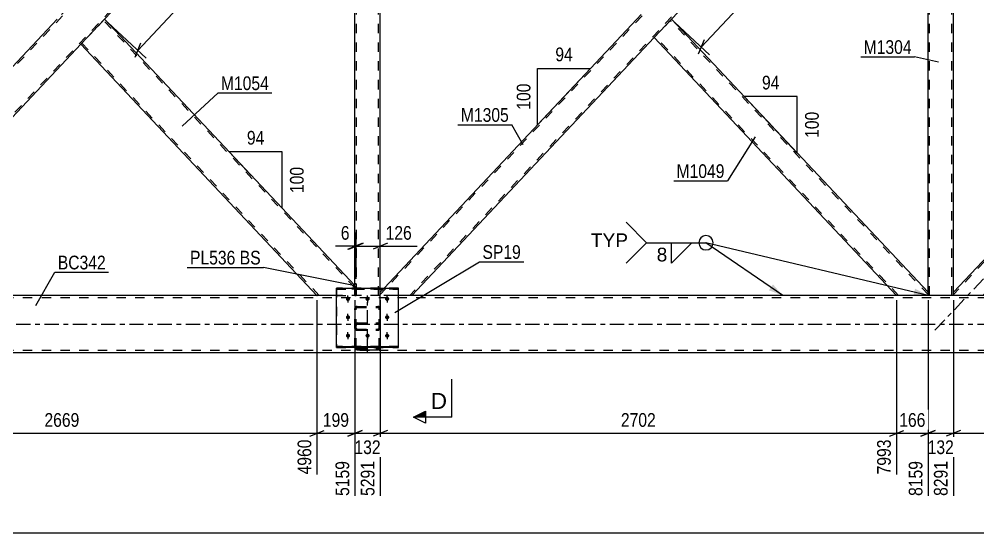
# Model space of a CAD drawing. Header units: millimetres. Extents: x 0 to 1189, y 0 to 841.
# Drawn here: x 150.1 to 350.8, y 454.9 to 562.4 of the extents above; entities that cross this region are included whole.
import ezdxf

# ---------------------------------------------------------------- set-up
doc = ezdxf.new("R2010")
doc.units = ezdxf.units.MM
doc.linetypes.add('DXK_LINE_DOT2', pattern=[3.9198, 1.9599, -1.9599])
doc.linetypes.add('DXK_LINE_DOT3', pattern=[5.9187, 2.979, -0.9799, 0.9799, -0.9799])
doc.styles.add('Arial', font='arial.ttf', dxfattribs={"height": 0.2})
doc.styles.add('Arial Narrow', font='ARIALN.TTF', dxfattribs={"height": 0.2})

# ---------------------------------------------------------------- blocks, each defined once
blk = doc.blocks.new('Part-717048581-4066 - 3908')
at = {"color": 7, "linetype": 'DXK_LINE_DOT2'}
for p, q in [((682.07, 504.1), (84.43, 504.1)), ((229.58, 504.58), (212.51, 504.58)), ((682.07, 493.06), (84.43, 493.06))]:
    blk.add_line(p, q, dxfattribs=at)
at = {"color": 2, "linetype": 'Continuous'}
for p, q in [((212.51, 504.58), (113.63, 504.58)), ((456.58, 504.58), (229.58, 504.58)), ((677.27, 492.58), (84.43, 492.58))]:
    blk.add_line(p, q, dxfattribs=at)
at = {"color": 7, "linetype": 'DXK_LINE_DOT3'}
blk.add_line((84.43, 498.58), (682.07, 498.58), dxfattribs=at)
blk = doc.blocks.new('Bolt-717048581-3915 - 3908')
at = {"color": 1, "linetype": 'DXK_LINE_DOT2'}
for p, q in [((218.98, 504.26), (218.98, 503.12)), ((223.08, 504.26), (223.08, 503.12)), ((227.18, 504.26), (227.18, 503.12)), ((218.98, 500.41), (218.98, 499.27)), ((227.18, 500.41), (227.18, 499.27)), ((218.98, 496.55), (218.98, 495.42)), ((223.08, 496.55), (223.08, 495.42)), ((227.18, 496.55), (227.18, 495.42))]:
    blk.add_line(p, q, dxfattribs=at)
blk = doc.blocks.new('Part-717048581-4061 - 3908')
at = {"color": 7, "linetype": 'DXK_LINE_DOT2'}
for p, q in [((220.43, 504.58), (220.43, 507.04)), ((220.67, 507.04), (220.43, 507.04)), ((220.67, 504.58), (220.67, 507.04)), ((220.67, 504.58), (220.43, 504.58))]:
    blk.add_line(p, q, dxfattribs=at)
blk = doc.blocks.new('Bolt-717048581-3936 - 3908')
at = {"linetype": 'Continuous'}
for points in [[(218.98, 503.45), (218.89, 503.46), (218.8, 503.48), (218.72, 503.53), (218.65, 503.59), (218.6, 503.66), (218.56, 503.73), (218.54, 503.82), (218.54, 503.91), (218.56, 503.99), (218.6, 504.07), (218.65, 504.14), (218.72, 504.2), (218.8, 504.24), (218.89, 504.27), (218.98, 504.28), (219.07, 504.27), (219.16, 504.24), (219.24, 504.2), (219.31, 504.14), (219.36, 504.07), (219.4, 503.99), (219.42, 503.91), (219.42, 503.82), (219.4, 503.73), (219.36, 503.66), (219.31, 503.59), (219.24, 503.53), (219.16, 503.48), (219.07, 503.46)], [(223.08, 503.45), (222.99, 503.46), (222.9, 503.48), (222.82, 503.53), (222.75, 503.59), (222.7, 503.66), (222.66, 503.73), (222.64, 503.82), (222.64, 503.91), (222.66, 503.99), (222.7, 504.07), (222.75, 504.14), (222.82, 504.2), (222.9, 504.24), (222.99, 504.27), (223.08, 504.28), (223.17, 504.27), (223.26, 504.24), (223.34, 504.2), (223.41, 504.14), (223.46, 504.07), (223.5, 503.99), (223.52, 503.91), (223.52, 503.82), (223.5, 503.73), (223.46, 503.66), (223.41, 503.59), (223.34, 503.53), (223.26, 503.48), (223.17, 503.46)], [(227.18, 503.45), (227.09, 503.46), (227, 503.48), (226.92, 503.53), (226.85, 503.59), (226.8, 503.66), (226.76, 503.73), (226.74, 503.82), (226.74, 503.91), (226.76, 503.99), (226.8, 504.07), (226.85, 504.14), (226.92, 504.2), (227, 504.24), (227.09, 504.27), (227.18, 504.28), (227.27, 504.27), (227.36, 504.24), (227.44, 504.2), (227.51, 504.14), (227.56, 504.07), (227.6, 503.99), (227.62, 503.91), (227.62, 503.82), (227.6, 503.73), (227.56, 503.66), (227.51, 503.59), (227.44, 503.53), (227.36, 503.48), (227.27, 503.46)], [(218.98, 499.6), (218.89, 499.61), (218.8, 499.63), (218.72, 499.68), (218.65, 499.73), (218.6, 499.8), (218.56, 499.88), (218.54, 499.97), (218.54, 500.05), (218.56, 500.14), (218.6, 500.22), (218.65, 500.29), (218.72, 500.34), (218.8, 500.39), (218.89, 500.41), (218.98, 500.42), (219.07, 500.41), (219.16, 500.39), (219.24, 500.34), (219.31, 500.29), (219.36, 500.22), (219.4, 500.14), (219.42, 500.05), (219.42, 499.97), (219.4, 499.88), (219.36, 499.8), (219.31, 499.73), (219.24, 499.68), (219.16, 499.63), (219.07, 499.61)], [(227.18, 499.6), (227.09, 499.61), (227, 499.63), (226.92, 499.68), (226.85, 499.73), (226.8, 499.8), (226.76, 499.88), (226.74, 499.97), (226.74, 500.05), (226.76, 500.14), (226.8, 500.22), (226.85, 500.29), (226.92, 500.34), (227, 500.39), (227.09, 500.41), (227.18, 500.42), (227.27, 500.41), (227.36, 500.39), (227.44, 500.34), (227.51, 500.29), (227.56, 500.22), (227.6, 500.14), (227.62, 500.05), (227.62, 499.97), (227.6, 499.88), (227.56, 499.8), (227.51, 499.73), (227.44, 499.68), (227.36, 499.63), (227.27, 499.61)], [(218.98, 495.74), (218.89, 495.75), (218.8, 495.78), (218.72, 495.82), (218.65, 495.88), (218.6, 495.95), (218.56, 496.03), (218.54, 496.11), (218.54, 496.2), (218.56, 496.28), (218.6, 496.36), (218.65, 496.43), (218.72, 496.49), (218.8, 496.53), (218.89, 496.56), (218.98, 496.57), (219.07, 496.56), (219.16, 496.53), (219.24, 496.49), (219.31, 496.43), (219.36, 496.36), (219.4, 496.28), (219.42, 496.2), (219.42, 496.11), (219.4, 496.03), (219.36, 495.95), (219.31, 495.88), (219.24, 495.82), (219.16, 495.78), (219.07, 495.75)], [(223.08, 495.74), (222.99, 495.75), (222.9, 495.78), (222.82, 495.82), (222.75, 495.88), (222.7, 495.95), (222.66, 496.03), (222.64, 496.11), (222.64, 496.2), (222.66, 496.28), (222.7, 496.36), (222.75, 496.43), (222.82, 496.49), (222.9, 496.53), (222.99, 496.56), (223.08, 496.57), (223.17, 496.56), (223.26, 496.53), (223.34, 496.49), (223.41, 496.43), (223.46, 496.36), (223.5, 496.28), (223.52, 496.2), (223.52, 496.11), (223.5, 496.03), (223.46, 495.95), (223.41, 495.88), (223.34, 495.82), (223.26, 495.78), (223.17, 495.75)], [(227.18, 495.74), (227.09, 495.75), (227, 495.78), (226.92, 495.82), (226.85, 495.88), (226.8, 495.95), (226.76, 496.03), (226.74, 496.11), (226.74, 496.2), (226.76, 496.28), (226.8, 496.36), (226.85, 496.43), (226.92, 496.49), (227, 496.53), (227.09, 496.56), (227.18, 496.57), (227.27, 496.56), (227.36, 496.53), (227.44, 496.49), (227.51, 496.43), (227.56, 496.36), (227.6, 496.28), (227.62, 496.2), (227.62, 496.11), (227.6, 496.03), (227.56, 495.95), (227.51, 495.88), (227.44, 495.82), (227.36, 495.78), (227.27, 495.75)]]:
    blk.add_hatch(color=1, dxfattribs=at).paths.add_polyline_path(points)
at = {"color": 1, "linetype": 'Continuous'}
for p, q in [((218.98, 503.47), (218.98, 504.6)), ((223.08, 503.47), (223.08, 504.6)), ((227.18, 503.47), (227.18, 504.6)), ((218.98, 499.61), (218.98, 500.75)), ((227.18, 499.61), (227.18, 500.75)), ((218.98, 495.76), (218.98, 496.9)), ((223.08, 495.76), (223.08, 496.9)), ((227.18, 495.76), (227.18, 496.9))]:
    blk.add_line(p, q, dxfattribs=at)
blk = doc.blocks.new('Part-717048581-4346 - 3908')
at = {"color": 7, "linetype": 'DXK_LINE_DOT2'}
for p, q in [((225.71, 620.18), (220.43, 620.18)), ((220.43, 617.72), (220.43, 620.18)), ((220.75, 504.58), (220.75, 620.18)), ((225.39, 504.58), (225.39, 620.18)), ((225.71, 619.52), (225.71, 620.18)), ((220.43, 504.58), (220.43, 507.04)), ((225.71, 504.58), (225.71, 506.12)), ((225.71, 504.58), (220.43, 504.58))]:
    blk.add_line(p, q, dxfattribs=at)
at = {"color": 2, "linetype": 'Continuous'}
for p, q in [((225.71, 506.12), (225.71, 619.52)), ((220.43, 507.04), (220.43, 617.72))]:
    blk.add_line(p, q, dxfattribs=at)
blk = doc.blocks.new('Part-717048581-4015 - 3908')
at = {"color": 2, "linetype": 'Continuous'}
for p, q in [((216.58, 506.12), (229.58, 506.12)), ((216.58, 493.68), (216.58, 506.12)), ((229.58, 493.68), (229.58, 506.12)), ((216.58, 493.9), (229.58, 493.9)), ((229.58, 493.68), (216.58, 493.68))]:
    blk.add_line(p, q, dxfattribs=at)
at = {"color": 7, "linetype": 'DXK_LINE_DOT2'}
blk.add_line((216.58, 505.9), (229.58, 505.9), dxfattribs=at)
blk = doc.blocks.new('Part-717048581-4018 - 3908')
at = {"color": 7, "linetype": 'DXK_LINE_DOT2'}
for p, q in [((229.58, 506.12), (216.58, 506.12)), ((216.58, 506.12), (216.58, 493.68)), ((229.58, 505.9), (216.58, 505.9)), ((229.58, 493.68), (229.58, 506.12)), ((229.58, 493.9), (216.58, 493.9)), ((216.58, 493.68), (229.58, 493.68))]:
    blk.add_line(p, q, dxfattribs=at)
blk = doc.blocks.new('Part-717048581-4056 - 3908')
at = {"color": 2, "linetype": 'Continuous'}
for p, q in [((220.43, 507.04), (220.67, 507.04)), ((220.43, 506.12), (220.43, 507.04)), ((220.67, 507.04), (220.67, 506.12))]:
    blk.add_line(p, q, dxfattribs=at)
at = {"color": 7, "linetype": 'DXK_LINE_DOT2'}
for p, q in [((220.43, 504.58), (220.43, 506.12)), ((220.67, 504.58), (220.67, 506.12)), ((220.43, 504.58), (220.67, 504.58))]:
    blk.add_line(p, q, dxfattribs=at)
blk = doc.blocks.new('Part-717048581-4105 - 3908')
at = {"color": 7, "linetype": 'DXK_LINE_DOT2'}
for p, q in [((220.44, 501.82), (220.48, 501.99)), ((220.44, 493.72), (220.44, 501.82)), ((220.48, 501.99), (220.58, 502.14)), ((220.58, 502.14), (220.74, 502.24)), ((220.7, 501.91), (220.68, 501.82)), ((220.68, 493.72), (220.68, 501.82)), ((220.75, 501.98), (220.7, 501.91)), ((220.74, 502.24), (220.92, 502.27)), ((220.83, 502.03), (220.75, 501.98)), ((220.92, 502.05), (220.83, 502.03)), ((220.92, 502.27), (225.24, 502.27)), ((220.92, 502.05), (225.24, 502.05)), ((225.24, 502.27), (225.43, 502.24)), ((225.33, 502.03), (225.24, 502.05)), ((225.41, 501.98), (225.33, 502.03)), ((225.46, 501.91), (225.41, 501.98)), ((225.43, 502.24), (225.58, 502.14)), ((225.48, 501.82), (225.46, 501.91)), ((225.48, 493.72), (225.48, 501.82)), ((225.58, 502.14), (225.68, 501.99)), ((225.68, 501.99), (225.72, 501.82)), ((225.72, 493.72), (225.72, 501.82)), ((220.48, 498.51), (220.44, 498.31)), ((220.48, 497.59), (220.44, 497.76)), ((220.68, 498.31), (220.7, 498.41)), ((220.68, 497.76), (220.7, 497.68)), ((220.7, 498.41), (220.75, 498.49)), ((220.92, 498.82), (220.74, 498.79)), ((220.75, 498.49), (220.83, 498.55)), ((220.83, 498.55), (220.92, 498.57)), ((220.92, 498.82), (225.24, 498.82)), ((220.92, 498.57), (225.24, 498.57)), ((225.43, 498.79), (225.24, 498.82)), ((225.24, 498.57), (225.33, 498.55)), ((225.33, 498.55), (225.41, 498.49)), ((225.41, 498.49), (225.46, 498.41)), ((225.46, 498.41), (225.48, 498.31)), ((225.46, 497.68), (225.48, 497.76)), ((225.72, 498.31), (225.68, 498.51)), ((225.72, 497.76), (225.68, 497.59)), ((220.58, 497.44), (220.48, 497.59)), ((220.74, 497.34), (220.58, 497.44)), ((220.7, 497.68), (220.75, 497.6)), ((220.92, 497.31), (220.74, 497.34)), ((220.75, 497.6), (220.83, 497.55)), ((220.83, 497.55), (220.92, 497.54)), ((220.92, 497.54), (225.24, 497.54)), ((220.92, 497.31), (225.24, 497.31)), ((225.24, 497.54), (225.33, 497.55)), ((225.43, 497.34), (225.24, 497.31)), ((225.33, 497.55), (225.41, 497.6)), ((225.41, 497.6), (225.46, 497.68)), ((225.58, 497.44), (225.43, 497.34)), ((225.68, 497.59), (225.58, 497.44)), ((220.44, 493.72), (220.48, 493.52)), ((220.7, 493.62), (220.68, 493.72)), ((225.48, 493.72), (225.46, 493.62)), ((225.68, 493.52), (225.72, 493.72)), ((220.74, 493.56), (220.7, 493.62)), ((220.75, 493.54), (220.74, 493.56)), ((220.74, 493.24), (220.92, 493.21)), ((220.83, 493.48), (220.75, 493.54)), ((220.92, 493.46), (220.83, 493.48)), ((220.92, 493.46), (225.24, 493.46)), ((220.92, 493.21), (225.24, 493.21)), ((225.33, 493.48), (225.24, 493.46)), ((225.24, 493.21), (225.43, 493.24)), ((225.41, 493.54), (225.33, 493.48)), ((225.46, 493.62), (225.41, 493.54))]:
    blk.add_line(p, q, dxfattribs=at)
for centre, start, end in [((220.94, 498.33), 114.32, 159.2417), ((225.22, 498.33), 20.7583, 65.68), ((220.94, 493.7), 200.7583, 245.68), ((225.22, 493.7), 294.32, 339.2417)]:
    blk.add_arc(centre, 0.496, start, end, dxfattribs=at)
blk = doc.blocks.new('Part-717048581-4123 - 3908')
at = {"color": 7, "linetype": 'DXK_LINE_DOT2'}
for p, q in [((220.48, 501.99), (220.44, 501.82)), ((220.44, 493.72), (220.44, 501.82)), ((220.58, 502.14), (220.48, 501.99)), ((220.74, 502.24), (220.58, 502.14)), ((220.68, 501.82), (220.7, 501.91)), ((220.68, 493.72), (220.68, 501.82)), ((220.7, 501.91), (220.75, 501.98)), ((220.92, 502.27), (220.74, 502.24)), ((220.75, 501.98), (220.83, 502.03)), ((220.83, 502.03), (220.92, 502.05)), ((220.92, 502.27), (225.24, 502.27)), ((220.92, 502.05), (225.24, 502.05)), ((225.43, 502.24), (225.24, 502.27)), ((225.24, 502.05), (225.33, 502.03)), ((225.33, 502.03), (225.41, 501.98)), ((225.41, 501.98), (225.46, 501.91)), ((225.58, 502.14), (225.43, 502.24)), ((225.46, 501.91), (225.48, 501.82)), ((225.48, 493.72), (225.48, 501.82)), ((225.68, 501.99), (225.58, 502.14)), ((225.72, 501.82), (225.68, 501.99)), ((225.72, 493.72), (225.72, 501.82)), ((220.44, 498.31), (220.48, 498.51)), ((220.44, 497.76), (220.48, 497.59)), ((220.7, 498.41), (220.68, 498.31)), ((220.7, 497.67), (220.68, 497.76)), ((220.75, 498.49), (220.7, 498.41)), ((220.74, 498.79), (220.92, 498.82)), ((220.83, 498.55), (220.75, 498.49)), ((220.92, 498.57), (220.83, 498.55)), ((220.92, 498.82), (225.24, 498.82)), ((220.92, 498.57), (225.24, 498.57)), ((225.24, 498.82), (225.43, 498.79)), ((225.33, 498.55), (225.24, 498.57)), ((225.41, 498.49), (225.33, 498.55)), ((225.46, 498.41), (225.41, 498.49)), ((225.48, 498.31), (225.46, 498.41)), ((225.48, 497.76), (225.46, 497.67)), ((225.68, 498.51), (225.72, 498.31)), ((225.68, 497.59), (225.72, 497.76)), ((220.48, 497.59), (220.58, 497.44)), ((220.58, 497.44), (220.74, 497.34)), ((220.75, 497.6), (220.7, 497.67)), ((220.74, 497.34), (220.92, 497.31)), ((220.83, 497.55), (220.75, 497.6)), ((220.92, 497.54), (220.83, 497.55)), ((220.92, 497.54), (225.24, 497.54)), ((220.92, 497.31), (225.24, 497.31)), ((225.33, 497.55), (225.24, 497.54)), ((225.24, 497.31), (225.43, 497.34)), ((225.41, 497.6), (225.33, 497.55)), ((225.46, 497.67), (225.41, 497.6)), ((225.43, 497.34), (225.58, 497.44)), ((225.58, 497.44), (225.68, 497.59)), ((220.45, 493.68), (220.44, 493.72)), ((220.68, 493.72), (220.7, 493.62)), ((225.46, 493.62), (225.48, 493.72)), ((225.72, 493.72), (225.72, 493.68)), ((220.7, 493.62), (220.75, 493.54)), ((220.75, 493.54), (220.83, 493.48)), ((220.83, 493.48), (220.92, 493.46)), ((220.92, 493.46), (225.24, 493.46)), ((225.24, 493.46), (225.33, 493.48)), ((225.33, 493.48), (225.41, 493.54)), ((225.41, 493.54), (225.46, 493.62))]:
    blk.add_line(p, q, dxfattribs=at)
at = {"color": 7, "linetype": 'DXK_LINE_DOT3'}
blk.add_line((223.08, 492.59), (223.08, 503.21), dxfattribs=at)
at = {"color": 2, "linetype": 'Continuous'}
for p, q in [((220.48, 493.52), (220.45, 493.68)), ((220.92, 493.21), (220.74, 493.24)), ((220.92, 493.21), (225.24, 493.21)), ((225.43, 493.24), (225.24, 493.21)), ((225.72, 493.68), (225.68, 493.52))]:
    blk.add_line(p, q, dxfattribs=at)
at = {"color": 7, "linetype": 'DXK_LINE_DOT2'}
for centre, start, end in [((220.94, 498.33), 114.32, 159.2417), ((225.22, 498.33), 20.7583, 65.68)]:
    blk.add_arc(centre, 0.496, start, end, dxfattribs=at)
at = {"color": 2, "linetype": 'Continuous'}
for centre, start, end in [((220.94, 493.7), 200.7583, 245.68), ((225.22, 493.7), 294.32, 339.2417)]:
    blk.add_arc(centre, 0.496, start, end, dxfattribs=at)
blk = doc.blocks.new('Part-717048581-4171 - 3908')
at = {"color": 2, "linetype": 'Continuous'}
for p, q in [((163.07, 557.12), (168.01, 562.38)), ((220.43, 506.64), (168.01, 562.38)), ((163.07, 557.12), (212.49, 504.58)), ((216.58, 504.58), (212.51, 504.58))]:
    blk.add_line(p, q, dxfattribs=at)
at = {"color": 7, "linetype": 'DXK_LINE_DOT2'}
for p, q in [((220.43, 506.17), (167.79, 562.14)), ((163.29, 557.36), (163.31, 557.37)), ((212.93, 504.58), (163.29, 557.36)), ((220.43, 504.58), (220.43, 506.64)), ((212.49, 504.58), (212.51, 504.58)), ((212.51, 504.58), (212.49, 504.58)), ((216.58, 504.58), (220.43, 504.58))]:
    blk.add_line(p, q, dxfattribs=at)
blk = doc.blocks.new('Part-717048581-4186 - 3908')
at = {"color": 2, "linetype": 'Continuous'}
for p, q in [((286.7, 562.38), (283.07, 558.52)), ((340.43, 505.24), (286.7, 562.38)), ((333.81, 504.58), (283.07, 558.52)), ((340.43, 504.58), (340.43, 505.24))]:
    blk.add_line(p, q, dxfattribs=at)
at = {"color": 7, "linetype": 'DXK_LINE_DOT2'}
for p, q in [((340.43, 504.77), (286.48, 562.14)), ((283.29, 558.76), (283.31, 558.78)), ((334.24, 504.58), (283.29, 558.76)), ((340.43, 504.58), (333.81, 504.58))]:
    blk.add_line(p, q, dxfattribs=at)
blk = doc.blocks.new('Part-717048581-4251 - 3908')
at = {"color": 7, "linetype": 'DXK_LINE_DOT3'}
blk.add_line((341.86, 497.29), (464.28, 627.46), dxfattribs=at)
at = {"color": 7, "linetype": 'DXK_LINE_DOT2'}
for p, q in [((454.24, 620.18), (345.71, 504.77)), ((460.43, 620.18), (453.81, 620.18)), ((460.43, 619.98), (351.9, 504.58)), ((403.07, 566.23), (399.45, 562.38)), ((406.7, 562.38), (403.07, 558.52)), ((352.34, 504.58), (345.71, 504.58))]:
    blk.add_line(p, q, dxfattribs=at)
at = {"color": 2, "linetype": 'Continuous'}
for p, q in [((453.81, 620.18), (403.07, 566.23)), ((460.43, 619.52), (460.43, 620.18)), ((460.43, 619.52), (406.7, 562.38)), ((399.45, 562.38), (345.71, 505.24)), ((403.07, 558.52), (352.34, 504.58)), ((345.71, 504.66), (345.71, 505.24)), ((345.71, 504.58), (345.71, 504.66))]:
    blk.add_line(p, q, dxfattribs=at)
blk = doc.blocks.new('Part-717048581-4326 - 3908')
at = {"color": 7, "linetype": 'DXK_LINE_DOT2'}
for p, q in [((212.93, 620.18), (105.71, 506.17)), ((212.49, 620.18), (212.51, 620.18)), ((212.51, 620.18), (212.49, 620.18)), ((220.43, 620.18), (220.43, 618.12)), ((220.43, 618.58), (113.22, 504.58)), ((163.07, 567.63), (158.13, 562.38)), ((168.01, 562.38), (163.07, 557.12)), ((105.71, 504.58), (105.71, 506.64)), ((113.11, 504.58), (112.78, 504.58)), ((113.4, 504.58), (113.22, 504.58)), ((113.63, 504.58), (113.66, 504.58)), ((113.66, 504.58), (113.63, 504.58))]:
    blk.add_line(p, q, dxfattribs=at)
at = {"color": 2, "linetype": 'Continuous'}
for p, q in [((212.49, 620.18), (163.07, 567.63)), ((220.43, 620.18), (212.51, 620.18)), ((220.43, 618.12), (168.01, 562.38)), ((158.13, 562.38), (105.71, 506.64)), ((163.07, 557.12), (113.66, 504.58)), ((112.78, 504.58), (105.71, 504.58)), ((113.4, 504.58), (112.78, 504.58)), ((113.63, 504.58), (113.4, 504.58))]:
    blk.add_line(p, q, dxfattribs=at)
blk = doc.blocks.new('Part-717048581-4336 - 3908')
at = {"color": 7, "linetype": 'DXK_LINE_DOT2'}
for p, q in [((345.71, 620.18), (340.43, 620.18)), ((340.43, 619.52), (340.43, 620.18)), ((340.75, 504.58), (340.75, 620.18)), ((345.39, 504.58), (345.39, 620.18)), ((345.71, 619.52), (345.71, 620.18)), ((340.43, 504.58), (340.43, 505.24)), ((345.71, 504.58), (340.43, 504.58)), ((345.71, 504.58), (345.71, 505.24))]:
    blk.add_line(p, q, dxfattribs=at)
at = {"color": 2, "linetype": 'Continuous'}
for p, q in [((340.43, 505.24), (340.43, 619.52)), ((345.71, 505.24), (345.71, 619.52))]:
    blk.add_line(p, q, dxfattribs=at)
blk = doc.blocks.new('Part-717048581-4351 - 3908')
at = {"color": 7, "linetype": 'DXK_LINE_DOT2'}
for p, q in [((334.24, 620.18), (225.71, 504.77)), ((340.43, 620.18), (333.81, 620.18)), ((340.43, 619.98), (231.9, 504.58)), ((283.07, 566.23), (279.45, 562.38)), ((286.7, 562.38), (283.07, 558.52)), ((225.71, 505.24), (226.54, 506.12)), ((225.71, 504.58), (225.71, 505.24)), ((232.34, 504.58), (225.71, 504.58))]:
    blk.add_line(p, q, dxfattribs=at)
at = {"color": 2, "linetype": 'Continuous'}
for p, q in [((333.81, 620.18), (283.07, 566.23)), ((340.43, 619.52), (340.43, 620.18)), ((340.43, 619.52), (286.7, 562.38)), ((279.45, 562.38), (226.54, 506.12)), ((283.07, 558.52), (232.34, 504.58))]:
    blk.add_line(p, q, dxfattribs=at)
blk = doc.blocks.new('AngleDimension-717048581-10233 - 3908')
at = {"color": 7, "linetype": 'Continuous'}
for p, q in [((198.74, 529.71), (194.1, 534.64)), ((205.2, 534.64), (194.1, 534.64)), ((205.2, 522.84), (194.1, 534.64)), ((205.2, 522.84), (205.2, 534.64))]:
    blk.add_line(p, q, dxfattribs=at)
at = {"color": 0}
for points in [[(202.08, 535.54), (202.08, 539.74), (197.22, 539.74), (197.22, 535.54)], [(210.3, 532.08), (206.1, 532.08), (206.1, 525.4), (210.3, 525.4)]]:
    blk.add_wipeout(points, dxfattribs=at)
at = {"color": 3, "style": 'Arial Narrow'}
blk.add_text('94', height=2.863, dxfattribs=at).set_placement((197.82, 536.14))
blk.add_text('100', height=2.863, rotation=90.0002, dxfattribs=at).set_placement((209.7, 526))
blk = doc.blocks.new('StraightDimension-717048581-4480 - 3908')
at = {"color": 7, "linetype": 'Continuous'}
for p, q in [((341.16, 618.83), (348.4, 612.02)), ((346.06, 612.17), (347.24, 615.17)), ((292.91, 556.53), (346.65, 613.67)), ((287.42, 561.69), (294.66, 554.89)), ((293.51, 558.03), (292.32, 555.03))]:
    blk.add_line(p, q, dxfattribs=at)
at = {"color": 0}
blk.add_wipeout([(322.15, 588.71), (319.09, 591.59), (313.26, 585.39), (316.32, 582.51)], dxfattribs=at)
at = {"color": 3, "style": 'Arial Narrow'}
blk.add_text('1961', height=2.863, rotation=46.7591, dxfattribs=at).set_placement((316.29, 583.36))
blk = doc.blocks.new('StraightDimension-717048581-4675 - 3908')
at = {"color": 7, "linetype": 'Continuous'}
for p, q in [((220.43, 508.04), (220.43, 517.74)), ((220.67, 508.04), (220.67, 517.74)), ((218.93, 514.29), (221.93, 515.49)), ((222.17, 515.49), (219.17, 514.29)), ((220.43, 514.89), (220.67, 514.89))]:
    blk.add_line(p, q, dxfattribs=at)
at = {"color": 0}
blk.add_wipeout([(219.91, 515.64), (219.91, 519.84), (216.88, 519.84), (216.88, 515.64)], dxfattribs=at)
at = {"color": 7, "linetype": 'Continuous'}
blk.add_line((220.43, 514.89), (216.35, 514.89), dxfattribs=at)
blk.add_line((220.43, 514.89), (216.35, 514.89), dxfattribs=at)
at = {"color": 3, "style": 'Arial Narrow'}
blk.add_text('6', height=2.86, dxfattribs=at).set_placement((217.48, 516.24))
blk = doc.blocks.new('StraightDimension-717048581-4686 - 3908')
at = {"color": 7, "linetype": 'Continuous'}
for p, q in [((220.67, 508.04), (220.67, 517.74)), ((225.72, 498.74), (225.72, 517.74)), ((219.17, 514.29), (222.17, 515.49)), ((220.67, 514.89), (225.72, 514.89)), ((227.22, 515.49), (224.22, 514.29))]:
    blk.add_line(p, q, dxfattribs=at)
at = {"color": 0}
blk.add_wipeout([(232.93, 515.64), (232.93, 519.84), (226.25, 519.84), (226.25, 515.64)], dxfattribs=at)
at = {"color": 7, "linetype": 'Continuous'}
blk.add_line((225.72, 514.89), (233.46, 514.89), dxfattribs=at)
blk.add_line((225.72, 514.89), (233.46, 514.89), dxfattribs=at)
at = {"color": 3, "style": 'Arial Narrow'}
blk.add_text('126', height=2.863, dxfattribs=at).set_placement((226.85, 516.24))
blk = doc.blocks.new('StraightDimension-717048581-4936 - 3908')
at = {"color": 7, "linetype": 'Continuous'}
for p, q in [((221.16, 617.43), (229.13, 609.94)), ((226.79, 610.08), (227.97, 613.09)), ((174.96, 555.85), (227.38, 611.58)), ((168.74, 561.69), (176.71, 554.2)), ((175.55, 557.35), (174.37, 554.34))]:
    blk.add_line(p, q, dxfattribs=at)
at = {"color": 0}
blk.add_wipeout([(203.54, 587.33), (200.48, 590.21), (194.65, 584), (197.71, 581.13)], dxfattribs=at)
at = {"color": 3, "style": 'Arial Narrow'}
blk.add_text('1913', height=2.863, rotation=46.7591, dxfattribs=at).set_placement((197.68, 581.98))
blk = doc.blocks.new('StraightDimension-717048581-5154 - 3908')
at = {"color": 7, "linetype": 'Continuous'}
blk.add_line((62.53, 454.92), (722.07, 454.92), dxfattribs=at)
blk = doc.blocks.new('StraightDimension-717048581-7105 - 3908')
at = {"color": 7, "linetype": 'Continuous'}
for p, q in [((345.71, 503.58), (345.71, 462.64)), ((453.81, 503.58), (453.81, 465.31)), ((347.21, 476.35), (344.21, 475.15)), ((345.71, 475.75), (453.81, 475.75)), ((452.31, 475.15), (455.31, 476.35))]:
    blk.add_line(p, q, dxfattribs=at)
at = {"color": 0}
blk.add_wipeout([(404.01, 476.5), (404.01, 480.7), (395.5, 480.7), (395.5, 476.5)], dxfattribs=at)
at = {"color": 0, "linetype": 'Continuous'}
blk.add_wipeout([(453.21, 475.05), (449.01, 475.05), (449.01, 464.71), (453.21, 464.71)], dxfattribs=at)
at = {"color": 3, "style": 'Arial Narrow'}
blk.add_text('2702', height=2.863, dxfattribs=at).set_placement((396.1, 477.1))
at = {"color": 3, "linetype": 'Continuous', "style": 'Arial Narrow'}
blk.add_text('10993', height=2.863, rotation=90.0002, dxfattribs=at).set_placement((452.61, 465.31))
blk = doc.blocks.new('StraightDimension-717048581-7106 - 3908')
at = {"color": 7, "linetype": 'Continuous'}
for p, q in [((340.43, 503.58), (340.43, 462.64)), ((345.71, 503.58), (345.71, 462.64)), ((338.93, 475.15), (341.93, 476.35)), ((340.43, 475.75), (345.71, 475.75)), ((347.21, 476.35), (344.21, 475.15))]:
    blk.add_line(p, q, dxfattribs=at)
at = {"color": 0}
blk.add_wipeout([(346.41, 470.8), (346.41, 475), (339.73, 475), (339.73, 470.8)], dxfattribs=at)
at = {"color": 0, "linetype": 'Continuous'}
blk.add_wipeout([(345.11, 470.55), (340.91, 470.55), (340.91, 462.04), (345.11, 462.04)], dxfattribs=at)
at = {"color": 3, "style": 'Arial Narrow'}
blk.add_text('132', height=2.863, dxfattribs=at).set_placement((340.33, 471.4))
at = {"color": 3, "linetype": 'Continuous', "style": 'Arial Narrow'}
blk.add_text('8291', height=2.863, rotation=90.0002, dxfattribs=at).set_placement((344.51, 462.64))
blk = doc.blocks.new('StraightDimension-717048581-7107 - 3908')
at = {"color": 7, "linetype": 'Continuous'}
for p, q in [((333.81, 503.58), (333.81, 467.14)), ((340.43, 503.58), (340.43, 462.64)), ((332.31, 475.15), (335.31, 476.35)), ((333.81, 475.75), (340.43, 475.75)), ((341.93, 476.35), (338.93, 475.15))]:
    blk.add_line(p, q, dxfattribs=at)
at = {"color": 0}
blk.add_wipeout([(340.46, 476.5), (340.46, 480.7), (333.78, 480.7), (333.78, 476.5)], dxfattribs=at)
at = {"color": 0, "linetype": 'Continuous'}
blk.add_wipeout([(339.83, 470.55), (335.63, 470.55), (335.63, 462.04), (339.83, 462.04)], dxfattribs=at)
at = {"color": 3, "style": 'Arial Narrow'}
blk.add_text('166', height=2.863, dxfattribs=at).set_placement((334.38, 477.1))
at = {"color": 3, "linetype": 'Continuous', "style": 'Arial Narrow'}
blk.add_text('8159', height=2.863, rotation=90.0002, dxfattribs=at).set_placement((339.23, 462.64))
blk = doc.blocks.new('StraightDimension-717048581-7108 - 3908')
at = {"color": 7, "linetype": 'Continuous'}
for p, q in [((225.72, 503.58), (225.72, 462.64)), ((333.81, 503.58), (333.81, 467.14)), ((227.22, 476.35), (224.22, 475.15)), ((225.72, 475.75), (333.81, 475.75)), ((332.31, 475.15), (335.31, 476.35))]:
    blk.add_line(p, q, dxfattribs=at)
at = {"color": 0}
blk.add_wipeout([(284.02, 476.5), (284.02, 480.7), (275.51, 480.7), (275.51, 476.5)], dxfattribs=at)
at = {"color": 0, "linetype": 'Continuous'}
blk.add_wipeout([(333.21, 475.05), (329.01, 475.05), (329.01, 466.54), (333.21, 466.54)], dxfattribs=at)
at = {"color": 3, "style": 'Arial Narrow'}
blk.add_text('2702', height=2.863, dxfattribs=at).set_placement((276.11, 477.1))
at = {"color": 3, "linetype": 'Continuous', "style": 'Arial Narrow'}
blk.add_text('7993', height=2.863, rotation=90.0002, dxfattribs=at).set_placement((332.61, 467.14))
blk = doc.blocks.new('StraightDimension-717048581-7109 - 3908')
at = {"color": 7, "linetype": 'Continuous'}
for p, q in [((220.43, 503.58), (220.43, 462.64)), ((225.72, 503.58), (225.72, 462.64)), ((218.93, 475.15), (221.93, 476.35)), ((220.43, 475.75), (225.72, 475.75)), ((227.22, 476.35), (224.22, 475.15))]:
    blk.add_line(p, q, dxfattribs=at)
at = {"color": 0}
blk.add_wipeout([(226.42, 470.8), (226.42, 475), (219.73, 475), (219.73, 470.8)], dxfattribs=at)
at = {"color": 0, "linetype": 'Continuous'}
blk.add_wipeout([(225.12, 470.55), (220.92, 470.55), (220.92, 462.04), (225.12, 462.04)], dxfattribs=at)
at = {"color": 3, "style": 'Arial Narrow'}
blk.add_text('132', height=2.863, dxfattribs=at).set_placement((220.33, 471.4))
at = {"color": 3, "linetype": 'Continuous', "style": 'Arial Narrow'}
blk.add_text('5291', height=2.863, rotation=90.0002, dxfattribs=at).set_placement((224.52, 462.64))
blk = doc.blocks.new('StraightDimension-717048581-7110 - 3908')
at = {"color": 7, "linetype": 'Continuous'}
for p, q in [((212.49, 503.58), (212.49, 467.14)), ((220.43, 503.58), (220.43, 462.64)), ((210.99, 475.15), (213.99, 476.35)), ((212.49, 475.75), (220.43, 475.75)), ((221.93, 476.35), (218.93, 475.15))]:
    blk.add_line(p, q, dxfattribs=at)
at = {"color": 0}
blk.add_wipeout([(219.8, 476.5), (219.8, 480.7), (213.12, 480.7), (213.12, 476.5)], dxfattribs=at)
at = {"color": 0, "linetype": 'Continuous'}
blk.add_wipeout([(219.83, 470.55), (215.63, 470.55), (215.63, 462.04), (219.83, 462.04)], dxfattribs=at)
at = {"color": 3, "style": 'Arial Narrow'}
blk.add_text('199', height=2.863, dxfattribs=at).set_placement((213.72, 477.1))
at = {"color": 3, "linetype": 'Continuous', "style": 'Arial Narrow'}
blk.add_text('5159', height=2.863, rotation=90.0002, dxfattribs=at).set_placement((219.23, 462.64))
blk = doc.blocks.new('StraightDimension-717048581-7111 - 3908')
at = {"color": 7, "linetype": 'Continuous'}
for p, q in [((105.71, 503.58), (105.71, 467.14)), ((212.49, 503.58), (212.49, 467.14)), ((107.21, 476.35), (104.21, 475.15)), ((105.71, 475.75), (212.49, 475.75)), ((210.99, 475.15), (213.99, 476.35))]:
    blk.add_line(p, q, dxfattribs=at)
at = {"color": 0}
blk.add_wipeout([(163.36, 476.5), (163.36, 480.7), (154.84, 480.7), (154.84, 476.5)], dxfattribs=at)
at = {"color": 0, "linetype": 'Continuous'}
blk.add_wipeout([(211.89, 475.05), (207.69, 475.05), (207.69, 466.54), (211.89, 466.54)], dxfattribs=at)
at = {"color": 3, "style": 'Arial Narrow'}
blk.add_text('2669', height=2.863, dxfattribs=at).set_placement((155.44, 477.1))
at = {"color": 3, "linetype": 'Continuous', "style": 'Arial Narrow'}
blk.add_text('4960', height=2.863, rotation=90.0002, dxfattribs=at).set_placement((211.29, 467.14))
blk = doc.blocks.new('AngleDimension-717048581-10247 - 3908')
at = {"color": 7, "linetype": 'Continuous'}
for p, q in [((258.67, 552.08), (269.77, 552.08)), ((258.67, 540.28), (269.77, 552.08)), ((258.67, 540.28), (258.67, 552.08)), ((263.62, 545.54), (269.77, 552.08))]:
    blk.add_line(p, q, dxfattribs=at)
at = {"color": 0}
for points in [[(266.64, 552.98), (266.64, 557.18), (261.79, 557.18), (261.79, 552.98)], [(257.77, 549.52), (253.57, 549.52), (253.57, 542.84), (257.77, 542.84)]]:
    blk.add_wipeout(points, dxfattribs=at)
at = {"color": 3, "style": 'Arial Narrow'}
blk.add_text('94', height=2.863, dxfattribs=at).set_placement((262.39, 553.58))
blk.add_text('100', height=2.863, rotation=90.0002, dxfattribs=at).set_placement((257.17, 543.44))
blk = doc.blocks.new('AngleDimension-717048581-10261 - 3908')
at = {"color": 7, "linetype": 'Continuous'}
for p, q in [((307.96, 539.77), (301.93, 546.18)), ((313.03, 546.18), (301.93, 546.18)), ((313.03, 534.38), (301.93, 546.18)), ((313.03, 534.38), (313.03, 546.18))]:
    blk.add_line(p, q, dxfattribs=at)
at = {"color": 0}
for points in [[(309.91, 547.08), (309.91, 551.28), (305.05, 551.28), (305.05, 547.08)], [(318.13, 543.62), (313.93, 543.62), (313.93, 536.94), (318.13, 536.94)]]:
    blk.add_wipeout(points, dxfattribs=at)
at = {"color": 3, "style": 'Arial Narrow'}
blk.add_text('94', height=2.863, dxfattribs=at).set_placement((305.65, 547.68))
blk.add_text('100', height=2.863, rotation=90.0002, dxfattribs=at).set_placement((317.53, 537.54))
blk = doc.blocks.new('Mark-717048581-4062 - 3908')
at = {"color": 0}
blk.add_wipeout([(168.28, 510.04), (168.28, 513.04), (158.23, 513.04), (158.23, 510.04)], dxfattribs=at)
blk.add_wipeout([(168.28, 510.04), (168.28, 513.04), (158.23, 513.04), (158.23, 510.04)], dxfattribs=at)
at = {"color": 30, "linetype": 'Continuous'}
for p, q in [((153.65, 502.5), (157.63, 509.44)), ((157.63, 509.44), (168.88, 509.44))]:
    blk.add_line(p, q, dxfattribs=at)
at = {"color": 3, "style": 'Arial Narrow'}
blk.add_text('BC342', height=2.863, dxfattribs=at).set_placement((158.23, 510.04))
blk = doc.blocks.new('Mark-717048581-4167 - 3908')
at = {"color": 0}
blk.add_wipeout([(202.43, 547.55), (202.43, 550.55), (192.38, 550.55), (192.38, 547.55)], dxfattribs=at)
blk.add_wipeout([(202.43, 547.55), (202.43, 550.55), (192.38, 550.55), (192.38, 547.55)], dxfattribs=at)
at = {"color": 30, "linetype": 'Continuous'}
for p, q in [((184.28, 540.01), (191.78, 546.95)), ((191.78, 546.95), (203.03, 546.95))]:
    blk.add_line(p, q, dxfattribs=at)
at = {"color": 3, "style": 'Arial Narrow'}
blk.add_text('M1054', height=2.863, dxfattribs=at).set_placement((192.38, 547.55))
blk = doc.blocks.new('Mark-717048581-4011 - 3908')
at = {"color": 0}
blk.add_wipeout([(255.17, 512.24), (255.17, 515.24), (247.13, 515.24), (247.13, 512.24)], dxfattribs=at)
blk.add_wipeout([(255.17, 512.24), (255.17, 515.24), (247.13, 515.24), (247.13, 512.24)], dxfattribs=at)
at = {"color": 30, "linetype": 'Continuous'}
for p, q in [((228.78, 501.05), (246.53, 511.64)), ((246.53, 511.64), (255.77, 511.64))]:
    blk.add_line(p, q, dxfattribs=at)
at = {"color": 3, "style": 'Arial Narrow'}
blk.add_text('SP19', height=2.863, dxfattribs=at).set_placement((247.13, 512.24))
blk = doc.blocks.new('Mark-717048581-4182 - 3908')
at = {"color": 0}
blk.add_wipeout([(297.81, 529.16), (297.81, 532.16), (287.76, 532.16), (287.76, 529.16)], dxfattribs=at)
blk.add_wipeout([(297.81, 529.16), (297.81, 532.16), (287.76, 532.16), (287.76, 529.16)], dxfattribs=at)
at = {"color": 30, "linetype": 'Continuous'}
for p in [(304.21, 537.79), (287.16, 528.56)]:
    blk.add_line(p, (298.41, 528.56), dxfattribs=at)
at = {"color": 3, "style": 'Arial Narrow'}
blk.add_text('M1049', height=2.863, dxfattribs=at).set_placement((287.76, 529.16))
blk = doc.blocks.new('WeldMark-717048581-5352 - 3908')
at = {"linetype": 'Continuous'}
for points in [[(307.94, 506.89), (309.99, 504.58), (307.09, 505.66)], [(337.69, 506), (340.43, 504.58), (337.34, 504.54)]]:
    blk.add_hatch(color=30, dxfattribs=at).paths.add_polyline_path(points)
at = {"color": 3, "linetype": 'Continuous'}
for q in [(277.21, 519.89), (277.21, 511.32)]:
    blk.add_line((281.5, 515.6), q, dxfattribs=at)
at = {"color": 30, "linetype": 'Continuous'}
for p in [(309.99, 504.58), (340.43, 504.58)]:
    blk.add_line(p, (293.92, 515.6), dxfattribs=at)
at = {"color": 3, "linetype": 'Continuous'}
for start, end in [(90, 270), (270, 90)]:
    blk.add_arc((293.92, 515.6), 1.5, start, end, dxfattribs=at)
at = {"color": 0}
blk.add_wipeout([(286.02, 511.5), (286.02, 514.9), (283.4, 514.9), (283.4, 511.5)], dxfattribs=at)
at = {"color": 30, "linetype": 'Continuous'}
blk.add_line((281.5, 515.6), (293.92, 515.6), dxfattribs=at)
at = {"color": 3, "linetype": 'Continuous'}
for p, q in [((286.68, 515.6), (290.96, 515.6)), ((290.96, 515.6), (286.68, 511.32)), ((286.68, 511.32), (286.68, 515.6))]:
    blk.add_line(p, q, dxfattribs=at)
at = {"color": 3, "style": 'Arial'}
blk.add_text('8', height=2.87, dxfattribs=at).set_placement((283.6, 511.7))
at = {"color": 0, "linetype": 'Continuous'}
blk.add_wipeout([(277.6, 514.7), (277.6, 517.7), (269.82, 517.7), (269.82, 514.7)], dxfattribs=at)
blk.add_wipeout([(277.6, 514.7), (277.6, 517.7), (269.82, 517.7), (269.82, 514.7)], dxfattribs=at)
at = {"color": 3, "linetype": 'Continuous', "style": 'Arial'}
blk.add_text('TYP', height=2.865, dxfattribs=at).set_placement((269.82, 514.7))
blk = doc.blocks.new('Mark-717048581-4332 - 3908')
at = {"color": 0}
blk.add_wipeout([(336.98, 555.11), (336.98, 558.11), (326.93, 558.11), (326.93, 555.11)], dxfattribs=at)
blk.add_wipeout([(336.98, 555.11), (336.98, 558.11), (326.93, 558.11), (326.93, 555.11)], dxfattribs=at)
at = {"color": 30, "linetype": 'Continuous'}
for p in [(326.33, 554.51), (342.6, 553.42)]:
    blk.add_line(p, (337.58, 554.51), dxfattribs=at)
at = {"color": 3, "style": 'Arial Narrow'}
blk.add_text('M1304', height=2.863, dxfattribs=at).set_placement((326.93, 555.11))
blk = doc.blocks.new('Mark-717048581-4347 - 3908')
at = {"color": 0}
blk.add_wipeout([(252.66, 540.91), (252.66, 543.91), (242.61, 543.91), (242.61, 540.91)], dxfattribs=at)
blk.add_wipeout([(252.66, 540.91), (252.66, 543.91), (242.61, 543.91), (242.61, 540.91)], dxfattribs=at)
at = {"color": 30, "linetype": 'Continuous'}
for p in [(242.01, 540.31), (255.67, 536.07)]:
    blk.add_line(p, (253.26, 540.31), dxfattribs=at)
at = {"color": 3, "style": 'Arial Narrow'}
blk.add_text('M1305', height=2.863, dxfattribs=at).set_placement((242.61, 540.91))
blk = doc.blocks.new('SectionMark-717048581-5314 - 3908')
at = {"linetype": 'Continuous'}
for points in [[(235.21, 656.31), (235.21, 655.06), (232.71, 656.31)], [(235.21, 480.34), (235.21, 479.09), (232.71, 479.09)]]:
    blk.add_hatch(color=6, dxfattribs=at).paths.add_polyline_path(points)
at = {"color": 6, "linetype": 'Continuous'}
for p, q in [((232.71, 656.31), (235.21, 657.56)), ((240.71, 656.31), (232.71, 656.31)), ((232.71, 656.31), (235.21, 655.06)), ((235.21, 655.06), (235.21, 657.56)), ((232.71, 479.09), (235.21, 480.34)), ((235.21, 480.34), (235.21, 477.84)), ((240.71, 479.09), (232.71, 479.09)), ((235.21, 477.84), (232.71, 479.09))]:
    blk.add_line(p, q, dxfattribs=at)
at = {"color": 0, "linetype": 'Continuous'}
for points in [[(239.71, 651.06), (239.71, 654.56), (236.34, 654.56), (236.34, 651.06)], [(239.71, 480.84), (239.71, 484.34), (236.34, 484.34), (236.34, 480.84)]]:
    blk.add_wipeout(points, dxfattribs=at)
at = {"color": 6, "linetype": 'Continuous'}
for p, q in [((240.71, 656.31), (240.71, 648.31)), ((240.71, 479.09), (240.71, 487.09))]:
    blk.add_line(p, q, dxfattribs=at)
at = {"color": 3, "linetype": 'Continuous', "style": 'Arial'}
for p in [(236.34, 651.06), (236.34, 480.84)]:
    blk.add_text('D', height=3.34, dxfattribs=at).set_placement(p)
blk = doc.blocks.new('MarkSet-717048581-5468 - 3908')
at = {"color": 0}
blk.add_wipeout([(195.42, 511.06), (195.42, 514.06), (185.91, 514.06), (185.91, 511.06)], dxfattribs=at)
blk.add_wipeout([(195.42, 511.06), (195.42, 514.06), (185.91, 514.06), (185.91, 511.06)], dxfattribs=at)
at = {"color": 3, "style": 'Arial Narrow'}
blk.add_text('PL536', height=2.863, dxfattribs=at).set_placement((185.91, 511.06))
at = {"color": 0}
blk.add_wipeout([(200.7, 511.06), (200.7, 514.06), (196.32, 514.06), (196.32, 511.06)], dxfattribs=at)
blk.add_wipeout([(200.7, 511.06), (200.7, 514.06), (196.32, 514.06), (196.32, 511.06)], dxfattribs=at)
at = {"color": 30, "linetype": 'Continuous'}
for p in [(185.31, 510.46), (220.49, 506.57)]:
    blk.add_line(p, (201.3, 510.46), dxfattribs=at)
at = {"color": 3, "style": 'Arial Narrow'}
blk.add_text('BS', height=2.863, dxfattribs=at).set_placement((196.32, 511.06))

msp = doc.modelspace()

# ---------------------------------------------------------------- block references
for name in ['Part-717048581-4251 - 3908', 'Part-717048581-4326 - 3908', 'Part-717048581-4346 - 3908', 'Part-717048581-4351 - 3908', 'Part-717048581-4336 - 3908', 'Part-717048581-4171 - 3908', 'Part-717048581-4186 - 3908', 'Part-717048581-4015 - 3908', 'Part-717048581-4018 - 3908', 'Part-717048581-4061 - 3908', 'Part-717048581-4056 - 3908', 'Part-717048581-4066 - 3908', 'Bolt-717048581-3936 - 3908', 'Bolt-717048581-3915 - 3908', 'Part-717048581-4123 - 3908', 'Part-717048581-4105 - 3908']:
    msp.add_blockref(name, (0, 0))

# ---------------------------------------------------------------- next in the draw order: block references
for name in ['StraightDimension-717048581-4480 - 3908', 'StraightDimension-717048581-4936 - 3908', 'AngleDimension-717048581-10233 - 3908', 'StraightDimension-717048581-4675 - 3908']:
    msp.add_blockref(name, (0, 0))

# ---------------------------------------------------------------- next in the draw order: block references
msp.add_blockref('StraightDimension-717048581-4686 - 3908', (0, 0))

# ---------------------------------------------------------------- next in the draw order: block references
msp.add_blockref('StraightDimension-717048581-5154 - 3908', (0, 0))

# ---------------------------------------------------------------- next in the draw order: block references
for name in ['Mark-717048581-4332 - 3908', 'AngleDimension-717048581-10247 - 3908', 'Mark-717048581-4167 - 3908', 'AngleDimension-717048581-10261 - 3908', 'MarkSet-717048581-5468 - 3908', 'StraightDimension-717048581-7105 - 3908']:
    msp.add_blockref(name, (0, 0))

# ---------------------------------------------------------------- next in the draw order: block references
for name in ['Mark-717048581-4347 - 3908', 'Mark-717048581-4182 - 3908', 'StraightDimension-717048581-7106 - 3908']:
    msp.add_blockref(name, (0, 0))

# ---------------------------------------------------------------- next in the draw order: block references
msp.add_blockref('StraightDimension-717048581-7107 - 3908', (0, 0))

# ---------------------------------------------------------------- next in the draw order: block references
msp.add_blockref('StraightDimension-717048581-7108 - 3908', (0, 0))

# ---------------------------------------------------------------- next in the draw order: block references
for name in ['WeldMark-717048581-5352 - 3908', 'Mark-717048581-4011 - 3908', 'StraightDimension-717048581-7109 - 3908']:
    msp.add_blockref(name, (0, 0))

# ---------------------------------------------------------------- next in the draw order: block references
for name in ['SectionMark-717048581-5314 - 3908', 'StraightDimension-717048581-7110 - 3908']:
    msp.add_blockref(name, (0, 0))

# ---------------------------------------------------------------- next in the draw order: block references
msp.add_blockref('StraightDimension-717048581-7111 - 3908', (0, 0))

# ---------------------------------------------------------------- next in the draw order: block references
msp.add_blockref('Mark-717048581-4062 - 3908', (0, 0))

doc.saveas('drawing.dxf')
